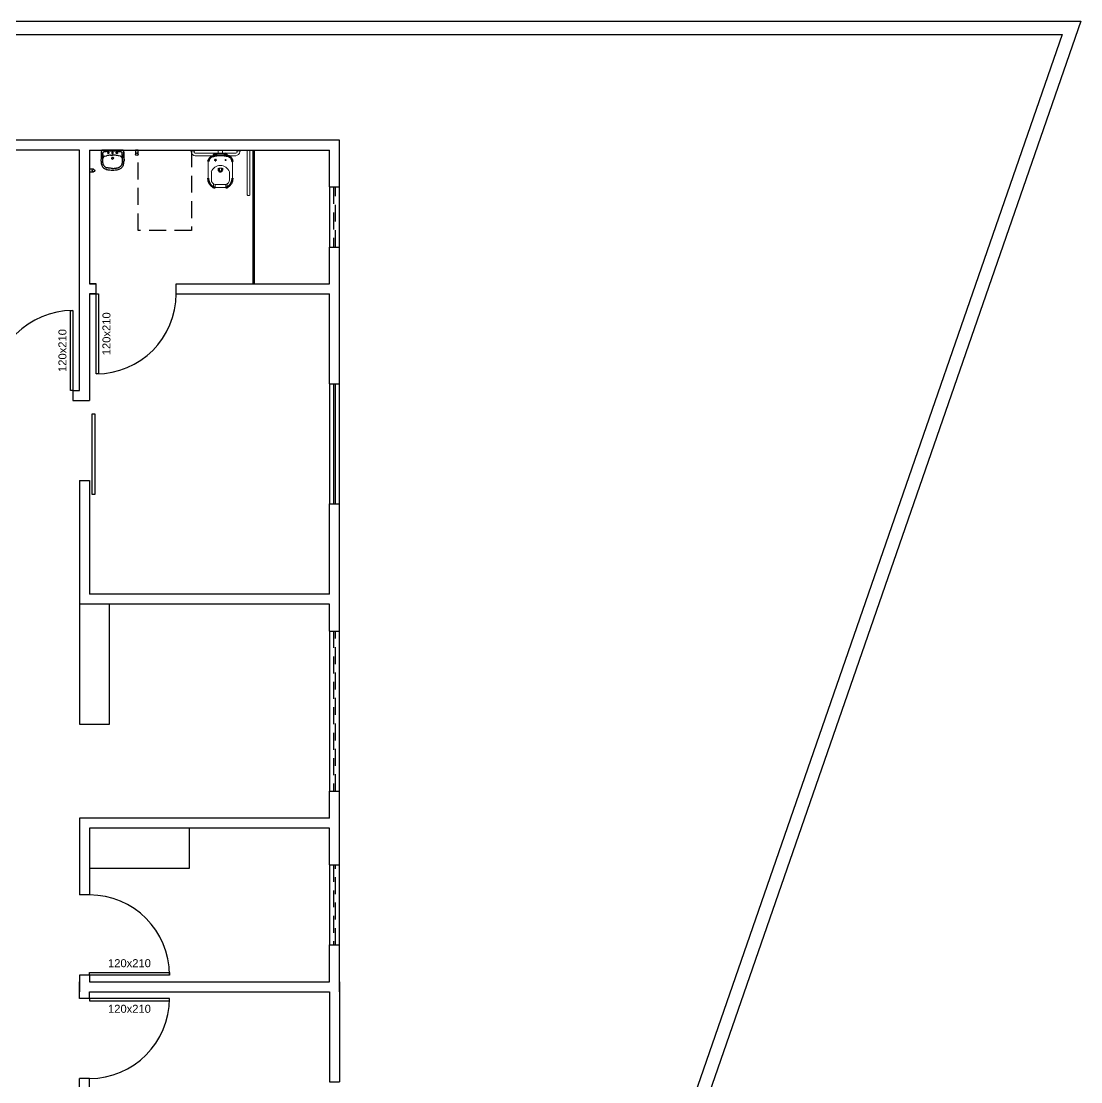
# Model space of a CAD drawing. Header units: centimetres. Extents: x 45464 to 685867, y 12828 to 16690.
# Drawn here: x 684278 to 685867, y 15101 to 16690 of the extents above; entities that cross this region are included whole.
import ezdxf
from ezdxf.enums import TextEntityAlignment as Align

# ---------------------------------------------------------------- set-up
doc = ezdxf.new("R2010")
doc.units = ezdxf.units.CM
doc.header["$LTSCALE"] = 4
doc.linetypes.add('DASHED2', pattern=[9.525, 6.35, -3.175])
for name, color, linetype in [('0.1', 1, 'Continuous'), ('0.2', 2, 'Continuous'), ('0.4', 4, 'Continuous'), ('0.6', 6, 'Continuous'), ('02-CONT', 2, 'Continuous'), ('08', 8, 'Continuous'), ('PDF1_PH - Metal', 253, 'Continuous'), ('PROJEÇÕES', 1, 'DASHED2')]:
    doc.layers.add(name, color=color, linetype=linetype)
doc.styles.add('2mm 1-50', font='arial.ttf', dxfattribs={"height": 0.1})

# ---------------------------------------------------------------- blocks, each defined once
blk = doc.blocks.new('1_00e-flat-39-flat-1')
at = {"color": 1}
blk.add_arc((34.1, -62.7), 120, 90, 180, dxfattribs=at)
at = {"layer": '02-CONT'}
blk.add_lwpolyline([(34.1, -62.7), (30.5, -62.7), (30.5, 57.3), (34.1, 57.3)], close=True, dxfattribs=at)
blk = doc.blocks.new('1_00e-flat-38-flat-1')
at = {"color": 1}
blk.add_arc((-62.7, -34.1), 120, 0, 90, dxfattribs=at)
at = {"layer": '02-CONT'}
blk.add_lwpolyline([(-62.7, -34.1), (-62.7, -30.5), (57.3, -30.5), (57.3, -34.1)], close=True, dxfattribs=at)
blk = doc.blocks.new('1_00e-flat-37-flat-1')
at = {"color": 1}
blk.add_arc((-62.7, 34.1), 120, 270, 0, dxfattribs=at)
at = {"layer": '02-CONT'}
blk.add_lwpolyline([(-62.7, 34.1), (-62.7, 30.5), (57.3, 30.5), (57.3, 34.1)], close=True, dxfattribs=at)
blk = doc.blocks.new('Barra 3-flat-11-flat-1')
at = {"layer": 'PDF1_PH - Metal', "lineweight": 9}
for points in [[(-19064.8, 25386.6), (-19071.5, 25386.6), (-19071.5, 25385.8), (-19064.8, 25385.8)], [(-18995.8, 25386.6), (-19002.6, 25386.6), (-19002.6, 25385.8), (-18995.8, 25385.8)]]:
    blk.add_lwpolyline(points, close=True, dxfattribs=at)
for points in [[(-19070.3, 25384.5), (-19070.3, 25385.8)], [(-19066, 25384.5), (-19066, 25385.8)], [(-19001.3, 25384.5), (-19001.3, 25385.8)], [(-18997.1, 25384.5), (-18997.1, 25385.8)], [(-19003.4, 25382.4), (-19064.4, 25382.4)], [(-19003.4, 25378.6), (-19064.4, 25378.6)]]:
    blk.add_lwpolyline(points, dxfattribs=at)
for centre, radius, start, end in [((-19064.1, 25384.7), 6.14, 182.0523, 269.9639), ((-19063.8, 25384.6), 2.26, 181.8185, 255.4984), ((-19004, 25385.6), 6.99, 272.8701, 351.3064), ((-19003.6, 25384.7), 2.27, 273.7764, 356.2265)]:
    blk.add_arc(centre, radius, start, end, dxfattribs=at)
blk = doc.blocks.new('bacia sanit-flat-7-flat-1')
at = {"layer": 'PDF1_PH - Metal', "lineweight": 9}
for points in [[(24428.9, -16643.3), (24428.9, -16638.2)], [(24435.7, -16643.3), (24435.7, -16638.2)], [(24414.1, -16680.1), (24414.1, -16655.1)], [(24425.3, -16643.3), (24425.6, -16643.3), (24439.1, -16643.3), (24439.9, -16643.3)], [(24426.8, -16644.5), (24426.8, -16644.5), (24426.8, -16645), (24426.8, -16645.4), (24426.8, -16645.8), (24432.3, -16645.8), (24437.8, -16645.8), (24437.8, -16645.4), (24437.8, -16645), (24437.8, -16644.5)], [(24437.4, -16644.1), (24437, -16644.1), (24436.6, -16644.1), (24428.1, -16644.1), (24427.7, -16644.1), (24427.2, -16644.1)], [(24450.5, -16655.1), (24450.5, -16680.1)], [(24418.8, -16682.6), (24418.8, -16682.2), (24418.8, -16681.8), (24418.8, -16681.3), (24418.8, -16680.5), (24418.8, -16672), (24418.8, -16671.6), (24418.8, -16671.2), (24418.8, -16670.8), (24418.8, -16670.3)], [(24429.8, -16665.7), (24429.8, -16665.3), (24429.8, -16664.8), (24430.2, -16664.8), (24430.6, -16664.8), (24431.1, -16664.8), (24431.5, -16664.8), (24431.9, -16664.8), (24432.3, -16664.8), (24432.7, -16664.8), (24433.2, -16664.8), (24433.6, -16664.8), (24434, -16664.8), (24434.4, -16664.8), (24434.9, -16664.8), (24434.9, -16665.3), (24434.9, -16665.3)], [(24445.9, -16670.3), (24445.9, -16670.8), (24445.9, -16671.2), (24445.9, -16671.6), (24445.9, -16672), (24445.9, -16680.5), (24445.9, -16680.9), (24445.9, -16681.3), (24445.9, -16681.8), (24445.9, -16682.2), (24445.9, -16682.6)], [(24422.2, -16693.7), (24422.2, -16688.6)], [(24442.5, -16693.7), (24442.5, -16688.6)], [(24424.3, -16689.4), (24424.3, -16693.6), (24424.3, -16694)], [(24429.4, -16689.4), (24428.9, -16689.4), (24428.5, -16689.4), (24428.1, -16689.4), (24427.7, -16689.4), (24427.2, -16689.4), (24426.8, -16689.4), (24426.4, -16689.4), (24426, -16689.4), (24425.6, -16689.4), (24425.1, -16689.4), (24424.7, -16689.4), (24424.3, -16689.4)], [(24424.3, -16689.4), (24424.3, -16693.6), (24424.3, -16694)], [(24440.4, -16694), (24439.9, -16694), (24439.5, -16694), (24439.1, -16694), (24438.7, -16694), (24438.2, -16694), (24437.8, -16694), (24437.4, -16694), (24437, -16694), (24436.6, -16694), (24436.1, -16694), (24435.7, -16694), (24435.3, -16694), (24434.9, -16694), (24434.4, -16694), (24434, -16694), (24433.6, -16694), (24433.2, -16694), (24432.7, -16694), (24432.3, -16694), (24431.9, -16694), (24431.5, -16694), (24431.1, -16694), (24430.6, -16694), (24430.2, -16694), (24429.8, -16694), (24429.4, -16694), (24428.9, -16694), (24428.5, -16694), (24428.1, -16694), (24427.7, -16694), (24427.2, -16694), (24426.8, -16694), (24426.4, -16694), (24426, -16694), (24425.6, -16694), (24425.1, -16694), (24424.7, -16694), (24424.3, -16694)], [(24435.7, -16689.4), (24435.3, -16689.4), (24434.9, -16689.4), (24434.4, -16689.4), (24434, -16689.4), (24433.6, -16689.4), (24433.2, -16689.4), (24432.7, -16689.4), (24432.3, -16689.4), (24431.9, -16689.4), (24431.5, -16689.4), (24431.1, -16689.4), (24430.6, -16689.4), (24430.2, -16689.4), (24429.4, -16689.4)], [(24440.4, -16689.4), (24439.9, -16689.4), (24439.5, -16689.4), (24439.1, -16689.4), (24438.7, -16689.4), (24438.2, -16689.4), (24437.8, -16689.4), (24437.4, -16689.4), (24437, -16689.4), (24436.6, -16689.4), (24436.1, -16689.4), (24435.7, -16689.4)], [(24440.4, -16689.4), (24440.4, -16693.6), (24440.4, -16694)]]:
    blk.add_lwpolyline(points, dxfattribs=at)
at = {"layer": 'PDF1_PH - Metal', "lineweight": 211}
blk.add_lwpolyline([(24432.3, -16670.3), (24432.3, -16670.3), (24432.3, -16670.3)], dxfattribs=at)
for points in [[(24424.3, -16694, -0.086524), (24421.5, -16693.5, -0.264906), (24414.1, -16680.1)], [(24440.4, -16694, 0.086524), (24443.1, -16693.5, 0.264906), (24450.5, -16680.1)]]:
    blk.add_lwpolyline(points, format="xyb", dxfattribs=at)
blk.add_circle((24424.9, -16652.8), 0.635, dxfattribs=at)
at = {"layer": 'PDF1_PH - Metal', "lineweight": 9}
blk.add_circle((24440.2, -16652.8), 0.635, dxfattribs=at)
at = {"layer": 'PDF1_PH - Metal', "lineweight": 211}
for centre, radius, start, end in [((24424.4, -16656.6), 10.3, 114.627, 171.8049), ((24429, -16673.4), 27.6, 94.427, 108.8013), ((24425.4, -16646.3), 3.02, 87.2926, 184.2593), ((24436.5, -16672), 26.2, 71.0139, 87.0973), ((24439.1, -16646.3), 3.16, 358.1661, 74.6032), ((24441.7, -16655.4), 8.83, 0.3217, 67.8056), ((23393.8, -16666.6), 1036, 359.9217, 0.0783), ((24432.3, -16667.8), 2.55, 185.8679, 354.1321), ((25678.1, -16666.6), 1243.2, 179.9347, 180.0653)]:
    blk.add_arc(centre, radius, start, end, dxfattribs=at)
at = {"layer": 'PDF1_PH - Metal', "lineweight": 9}
for centre, radius, start, end in [((24427.2, -16644.5), 0.423, 90, 180), ((24437.4, -16644.5), 0.423, 360, 90), ((24432.3, -16675.5), 14.5, 20.9822, 159.0178), ((24425.6, -16682.7), 6.82, 179.3561, 258.828), ((24439, -16682.7), 6.82, 281.172, 0.6439)]:
    blk.add_arc(centre, radius, start, end, dxfattribs=at)
blk = doc.blocks.new('L.51_P-flat-9-flat-1')
at = {"layer": '08'}
for p, q in [((-16, 0), (-15.9, 0)), ((15.9, 0), (-15.9, 0)), ((16, 0), (15.9, 0)), ((-16.8, -2.3), (-16.8, -2.3)), ((-16.6, -0.6), (-16.6, -0.6)), ((-16.6, -0.6), (-16.6, -0.7)), ((-14.6, -11), (-14.6, -10.2)), ((-14.6, -11.9), (-14.6, -12.2)), ((-14.4, -6.1), (-14.3, -4.1)), ((-14.4, -6.1), (-14.3, -4.1)), ((-14.4, -6.1), (-14.4, -6.1)), ((-12.1, -8.9), (-9, -8.2)), ((-10.3, -1.8), (-10.3, -1.8)), ((0, -0.8), (0, -0.8)), ((12.1, -8.9), (9, -8.2)), ((10.3, -1.8), (10.3, -1.8)), ((14.4, -6.1), (14.3, -4.1)), ((14.4, -6.1), (14.3, -4.1)), ((14.4, -6.1), (14.4, -6.1)), ((14.6, -11), (14.6, -10.2)), ((14.6, -11.9), (14.6, -12.2)), ((16.6, -0.6), (16.6, -0.6)), ((16.6, -0.7), (16.6, -0.6)), ((16.8, -2.3), (16.8, -2.3)), ((-17.2, -16.6), (-17.2, -16.6)), ((-13.8, -21.1), (-13.8, -21.1)), ((13.8, -21.1), (13.8, -21.1)), ((17.2, -16.6), (17.2, -16.6))]:
    blk.add_line(p, q, dxfattribs=at)
for points in [[(-16, 0), (-16, 0, 0.380329), (-16.6, -0.6)], [(16.6, -0.6), (16.6, -0.6, 0.380301), (16, 0)], [(-16.8, -2.3, 0.006011), (-16.9, -4.1, 0.005348), (-17.1, -6.8, 0.004521), (-17.2, -12.1, 0.006524), (-17.3, -14.4, 0.013546), (-17.2, -16.6)], [(-16.8, -2.3, 0.00678), (-16.9, -3.9, 0.004564), (-17, -5.7, 0.002524), (-17.1, -7.5, 0.004352), (-17.2, -12.1, 0.006501), (-17.3, -14.4, 0.013543), (-17.2, -16.6)], [(-16.6, -0.7), (-16.6, -0.7, 0.007418), (-16.8, -2.3)], [(-14.6, -11, 0.005207), (-14.6, -9.8, -0.005375), (-14.6, -9.2, -0.00664), (-14.6, -8.6, -0.004375), (-14.6, -7.9, -0.001156), (-14.5, -6.7, 0.003092), (-14.4, -6.1)], [(-14.4, -6.1, -0.002091), (-14.5, -6.5, -0.001464), (-14.5, -7.6, 0.004115), (-14.6, -8.4, 0.007251), (-14.6, -9.2)], [(-14.6, -9.2, 0.00474), (-14.6, -9.5, 0.002257), (-14.6, -9.8, -0.000797), (-14.6, -10.2)], [(-14.6, -11.6), (-14.6, -11.6, -0.000884), (-14.6, -11)], [(-14.6, -11.6, 0.048484), (-14.6, -11.6, 0.048279), (-14.6, -11.6, 0.084885), (-14.6, -11.6, 0.141909), (-14.5, -11.6, 0.057696), (-14.5, -11.6, 0.043541), (-14.5, -11.6, 0.040045), (-14.5, -11.6, 0.034229), (-14.5, -11.6, 0.023292), (-14.5, -11.6, 0.016532), (-14.5, -11.6, 0.014864), (-14.5, -11.5, 0.018599), (-14.5, -11.5, 0.010502), (-14.5, -11.5)], [(-14.6, -11.7), (-14.6, -11.7, 0.021484), (-14.6, -11.6)], [(-14.6, -11.6, 0.041118), (-14.6, -11.6, 0.033041), (-14.6, -11.6, 0.026349), (-14.6, -11.6, 0.020575), (-14.6, -11.6, 0.016329), (-14.6, -11.6, 0.013256), (-14.6, -11.6, 0.016526), (-14.6, -11.6, 0.01256), (-14.6, -11.6, 0.007787), (-14.6, -11.7)], [(-14.6, -11.6, 0.032299), (-14.6, -11.6, 0.039418), (-14.6, -11.6, 0.046129), (-14.6, -11.6, 0.058765), (-14.6, -11.6, 0.15242), (-14.6, -11.6, 0.058959), (-14.6, -11.6, 0.046419), (-14.6, -11.6, -0.005047), (-14.6, -11.6, -0.034816), (-14.6, -11.6, -0.004251), (-14.6, -11.6, 0.041022), (-14.6, -11.6)], [(-14.4, -18.6, -0.025995), (-14.6, -16.2, -0.0078), (-14.6, -15.4, -0.006638), (-14.6, -12.2)], [(-12.1, -8.9), (-12.1, -8.9, 0.307483), (-14.5, -11.5)], [(-14.3, -4.1), (-14.3, -4.1, -0.334834), (-12.9, -2.3)], [(-12.9, -2.3), (-12.9, -2.3, 0.332962), (-14.3, -4.1)], [(-14.3, -4.1), (-14.3, -4.1, -0.000631), (-14.3, -4.1)], [(-12.9, -2.3), (-12.9, -2.3, -0.047394), (-2.2, -0.8)], [(0, -0.8), (0, -0.8, 0.05776), (-12.9, -2.3)], [(-12.9, -2.3), (-12.9, -2.3, 0.000374), (-12.9, -2.3)], [(-2.9, -7.3, -0.012649), (-0.9, -7.2, -0.007226), (0, -7.2)], [(-2.2, -0.8), (-2.2, -0.8, -0.010006), (0, -0.8)], [(-0.8, -10.7), (-0.8, -10.7, 0.2534), (-1.4, -11.9)], [(-1.4, -12.1), (-1.4, -12.1, 0.381509), (0, -13.4)], [(0, -10.5), (0, -10.5, 0.124906), (-0.7, -10.7)], [(2.2, -0.8), (2.2, -0.8, 0.010006), (0, -0.8)], [(0, -0.8), (0, -0.8, -0.05776), (12.9, -2.3)], [(2.9, -7.3, 0.012649), (0.9, -7.2, 0.007226), (0, -7.2)], [(0, -10.5), (0, -10.5, -0.124906), (0.7, -10.7)], [(1.4, -12.1), (1.4, -12.1, -0.381509), (0, -13.4)], [(0.8, -10.7), (0.8, -10.7, -0.2534), (1.4, -11.9)], [(12.9, -2.3), (12.9, -2.3, 0.047394), (2.2, -0.8)], [(12.1, -8.9), (12.1, -8.9, -0.307483), (14.5, -11.5)], [(14.3, -4.1), (14.3, -4.1, 0.334834), (12.9, -2.3)], [(12.9, -2.3), (12.9, -2.3, -0.000374), (12.9, -2.3)], [(12.9, -2.3), (12.9, -2.3, -0.332966), (14.3, -4.1)], [(14.3, -4.1), (14.3, -4.1, 0.000631), (14.3, -4.1)], [(14.6, -11, -0.005207), (14.6, -9.8, 0.005375), (14.6, -9.2, 0.00664), (14.6, -8.6, 0.004375), (14.6, -7.9, 0.001156), (14.5, -6.7, -0.003092), (14.4, -6.1)], [(14.4, -6.1, 0.002091), (14.5, -6.5, 0.001464), (14.5, -7.6, -0.004115), (14.6, -8.4, -0.007251), (14.6, -9.2)], [(14.6, -12.2, -0.002269), (14.7, -13.8, -0.004998), (14.6, -15, -0.007991), (14.6, -16.2, -0.025422), (14.4, -18.6)], [(14.6, -11.6, -0.048484), (14.6, -11.6, -0.048279), (14.6, -11.6, -0.084885), (14.6, -11.6, -0.141909), (14.5, -11.6, -0.057696), (14.5, -11.6, -0.043541), (14.5, -11.6, -0.040045), (14.5, -11.6, -0.034229), (14.5, -11.6, -0.023292), (14.5, -11.6, -0.016532), (14.5, -11.6, -0.014864), (14.5, -11.5, -0.018599), (14.5, -11.5, -0.010502), (14.5, -11.5)], [(14.5, -11.5, -0.009681), (14.5, -11.5, -0.009978), (14.5, -11.5, -0.026851), (14.5, -11.5, -0.027298), (14.5, -11.5, -0.027498), (14.5, -11.5, -0.032168), (14.5, -11.5, -0.049163), (14.5, -11.5, -0.186923), (14.5, -11.5, -0.107041), (14.5, -11.5, -0.038487), (14.5, -11.5, -0.012498), (14.5, -11.5, 0.025241), (14.5, -11.5, 0.046033), (14.5, -11.5)], [(14.5, -11.5, -0.031436), (14.6, -11.5, -0.037384), (14.6, -11.5, -0.040471), (14.6, -11.5, -0.050709), (14.6, -11.5, -0.178998), (14.6, -11.5, -0.053532), (14.6, -11.5, -0.043329), (14.6, -11.5, -0.036196), (14.6, -11.5, -0.039168), (14.6, -11.5, 0.07472), (14.6, -11.5, -0.042333), (14.6, -11.5)], [(14.6, -9.2, -0.00474), (14.6, -9.5, -0.002257), (14.6, -9.8, 0.000797), (14.6, -10.2)], [(14.6, -11.6), (14.6, -11.6, 0.000884), (14.6, -11)], [(14.6, -11.5, -0.034945), (14.6, -11.5, -0.02698), (14.6, -11.5, -0.021593), (14.6, -11.5, -0.016954), (14.6, -11.5, -0.017111), (14.6, -11.5, -0.016189), (14.6, -11.5, -0.01233), (14.6, -11.6, -0.012048), (14.6, -11.6)], [(14.6, -11.7), (14.6, -11.7, -0.021484), (14.6, -11.6)], [(14.6, -11.6, -0.032299), (14.6, -11.6, -0.039418), (14.6, -11.6, -0.046129), (14.6, -11.6, -0.058765), (14.6, -11.6, -0.15242), (14.6, -11.6, -0.058959), (14.6, -11.6, -0.046419), (14.6, -11.6, 0.005047), (14.6, -11.6, 0.034816), (14.6, -11.6, 0.004251), (14.6, -11.6, -0.041022), (14.6, -11.6)], [(14.6, -11.6, -0.041118), (14.6, -11.6, -0.033041), (14.6, -11.6, -0.026349), (14.6, -11.6, -0.020575), (14.6, -11.6, -0.016329), (14.6, -11.6, -0.013256), (14.6, -11.6, -0.016526), (14.6, -11.6, -0.01256), (14.6, -11.6, -0.007787), (14.6, -11.7)], [(16.8, -2.3), (16.8, -2.3, 0.007612), (16.6, -0.7)], [(16.8, -2.3, -0.006011), (16.9, -4.1, -0.005348), (17.1, -6.8, -0.004521), (17.2, -12.1, -0.006524), (17.3, -14.4, -0.013546), (17.2, -16.6)], [(17.2, -16.6, 0.014577), (17.3, -14.4, 0.005049), (17.3, -13, 0.003057), (17.2, -11.2, 0.003579), (17.1, -6.6, 0.005839), (16.9, -3.9, 0.006773), (16.8, -2.3)], [(-17.2, -16.6, 0.021184), (-17, -18.8, 0.011263), (-16.8, -19.8)], [(-16.8, -19.8, 0.041222), (-16.1, -22.4, 0.064156), (-14.8, -24.9, 0.11159), (-11.9, -27.5, 0.047064), (-9.9, -28.4, 0.01722), (-8.9, -28.7, 0.01972), (-7.2, -29.1, 0.013523), (-5.6, -29.3, 0.009069), (-4, -29.5)], [(-13.8, -21.1, -0.022641), (-14.1, -19.9, -0.018458), (-14.4, -18.6)], [(-13.8, -21.1, 0.030827), (-13.4, -22.2, 0.09604), (-11.8, -24.4, 0.063195), (-10.4, -25.3, 0.034611), (-9.3, -25.9, 0.022848), (-8.3, -26.2)], [(-4.1, -26.9, -0.00807), (-5.4, -26.7, -0.011919), (-6.7, -26.5, -0.013199), (-7.8, -26.3, -0.008071), (-8.3, -26.2)], [(-3.2, -27), (-3.2, -27, -0.005718), (-4.1, -26.9)], [(-4, -29.5), (-4, -29.5, 0.024376), (0, -29.7)], [(0, -27.1), (0, -27.1, -0.019657), (-3.2, -27)], [(0, -27.1), (0, -27.1, 0.019657), (3.2, -27)], [(0, -29.7), (0, -29.7, 0.024234), (4, -29.5)], [(3.2, -27), (3.2, -27, 0.005718), (4.1, -26.9)], [(4, -29.5, 0.007611), (5.6, -29.3, 0.01342), (7.2, -29.1, 0.036993), (9.9, -28.4, 0.053243), (12.2, -27.3, 0.127567), (15.2, -24.2, 0.05263), (16.3, -21.9, 0.024865), (16.7, -20.3, 0.007061), (16.8, -19.8)], [(4.1, -26.9, 0.00807), (5.4, -26.7, 0.011919), (6.7, -26.5, 0.013199), (7.8, -26.3, 0.008071), (8.3, -26.2)], [(13.8, -21.1, -0.030827), (13.4, -22.2, -0.09604), (11.8, -24.4, -0.063195), (10.4, -25.3, -0.034611), (9.3, -25.9, -0.022848), (8.3, -26.2)], [(14.4, -18.6, -0.020568), (14.1, -20, -0.019806), (13.8, -21.1)], [(16.8, -19.8, 0.02367), (17.1, -17.6, 0.009145), (17.2, -16.6)]]:
    blk.add_lwpolyline(points, format="xyb", dxfattribs=at)
at = {"layer": '08', "ltscale": 27.502596}
for centre in [(-6.4, -3.8), (6.4, -3.8)]:
    blk.add_circle(centre, 1.22, dxfattribs=at)
at = {"layer": '08'}
for centre, radius, start, end in [((0.7, -51.2), 44, 94.616, 102.655), ((0, -3.9), 1.22, 90, 270), ((0, -3.9), 1.22, 270, 90), ((-0.7, -51.2), 44, 77.345, 85.384)]:
    blk.add_arc(centre, radius, start, end, dxfattribs=at)
for centre, major_axis, ratio, start_param, end_param in [((-11.4, -12), (3.15, -0.71), 0.999971, -3.008068, -2.93072), ((0, -12), (1.46, -0.13), 0.992499, -3.068984, -2.941317), ((0, -11.9), (1.44, -0.03), 0.991671, 2.111955, 2.157977), ((0, -11.9), (1.44, -0.06), 0.992169, 2.113744, 2.130367), ((0, -11.9), (-1.44, -0.03), 0.991671, -2.157977, -2.111955), ((0, -11.9), (-1.44, -0.06), 0.992169, -2.130367, -2.113744), ((0, -12), (-1.46, -0.13), 0.992499, 2.941317, 3.068984), ((15.2, -11.5), (0.538, -0.347), 0.98852, -2.558386, -2.421709), ((15.2, -11.5), (-0.48, -0.424), 0.993745, -0.721267, -0.591454), ((11.4, -12), (-3.15, -0.71), 0.999971, 2.93072, 3.008068)]:
    blk.add_ellipse(centre, major_axis=major_axis, ratio=ratio, start_param=start_param, end_param=end_param, dxfattribs=at)
blk = doc.blocks.new('1_00e-flat-15-flat-1')
at = {"color": 1}
blk.add_arc((-34.1, 62.7), 120, 270, 0, dxfattribs=at)
at = {"layer": '02-CONT'}
blk.add_lwpolyline([(-34.1, 62.7), (-30.5, 62.7), (-30.5, -57.3), (-34.1, -57.3)], close=True, dxfattribs=at)

msp = doc.modelspace()

# ---------------------------------------------------------------- linework, layer by layer
at = {"layer": '0.1'}
for p, q in [((684625.7, 16496.9), (684625.7, 16296.9)), ((684627.7, 16496.9), (684627.7, 16296.9))]:
    msp.add_line(p, q, dxfattribs=at)
at = {"layer": '0.1', "linetype": 'DASHED2'}
for p, q in [((684746.7, 16441.9), (684746.7, 16351.9)), ((684749.7, 16351.9), (684749.7, 16441.9)), ((684746.7, 15776.4), (684746.7, 15536.4)), ((684749.7, 15536.4), (684749.7, 15776.4)), ((684746.7, 15425.9), (684746.7, 15305.9)), ((684749.7, 15305.9), (684749.7, 15425.9))]:
    msp.add_line(p, q, dxfattribs=at)
at = {"layer": '0.2'}
for p, q in [((684740.7, 16146.9), (684740.7, 15966.9)), ((684746.7, 16146.9), (684746.7, 15966.9)), ((684749.7, 15966.9), (684749.7, 16146.9)), ((684755.7, 15966.9), (684755.7, 16146.9)), ((684365.7, 15816.9), (684365.7, 15636.9)), ((684410.7, 15636.9), (684410.7, 15816.9)), ((684365.7, 15636.9), (684410.7, 15636.9))]:
    msp.add_line(p, q, dxfattribs=at)
for points in [[(684384.4, 15981.5), (684389.4, 15981.5), (684389.4, 16101.5), (684384.4, 16101.5)], [(684530.7, 15420.9), (684530.7, 15480.9), (684380.7, 15480.9), (684380.7, 15420.9)]]:
    msp.add_lwpolyline(points, close=True, dxfattribs=at)
at = {"layer": '0.4'}
for points in [[(672504.2, 13700.9), (672484.6, 13700.8), (672866.5, 16690.4), (685866.9, 16690.4), (685029, 14274.1)], [(672507.3, 13720.9), (672884.1, 16670.4), (685838.8, 16670.4), (685014.8, 14294.1)]]:
    msp.add_lwpolyline(points, dxfattribs=at)
at = {"layer": '0.6'}
for p, q in [((684740.7, 16441.9), (684755.7, 16441.9)), ((684740.7, 16441.9), (684740.7, 16351.9)), ((684755.7, 16351.9), (684755.7, 16441.9)), ((684740.7, 16351.9), (684755.7, 16351.9)), ((684390.7, 16281.9), (684390.7, 16296.9)), ((684510.7, 16281.9), (684510.7, 16296.9)), ((684355.7, 16136.9), (684355.7, 16121.9)), ((684740.7, 16146.9), (684755.7, 16146.9)), ((684365.7, 16121.9), (684380.7, 16121.9)), ((684365.7, 16001.9), (684380.7, 16001.9)), ((684740.7, 15966.9), (684755.7, 15966.9)), ((684380.7, 15816.9), (684365.7, 15816.9)), ((684740.7, 15776.4), (684755.7, 15776.4)), ((684740.7, 15776.4), (684740.7, 15536.4)), ((684755.7, 15536.4), (684755.7, 15776.4)), ((684740.7, 15536.4), (684755.7, 15536.4)), ((684380.7, 15495.9), (684365.7, 15495.9)), ((684740.7, 15425.9), (684755.7, 15425.9)), ((684740.7, 15425.9), (684740.7, 15305.9)), ((684755.7, 15305.9), (684755.7, 15425.9)), ((684380.7, 15380.9), (684365.7, 15380.9)), ((684740.7, 15305.9), (684755.7, 15305.9)), ((684380.7, 15260.9), (684365.7, 15260.9)), ((684380.7, 15225.9), (684365.7, 15225.9)), ((684380.7, 15105.9), (684365.7, 15105.9)), ((684740.7, 15100.9), (684755.7, 15100.9))]:
    msp.add_line(p, q, dxfattribs=at)
for points in [[(684755.7, 16441.9), (684755.7, 16511.9), (684230.7, 16511.9)], [(684365.7, 16496.9), (684230.7, 16496.9)], [(684365.7, 16136.9), (684365.7, 16496.9)], [(684380.7, 16496.9), (684740.7, 16496.9)], [(684380.7, 16496.9), (684380.7, 16296.9), (684390.7, 16296.9)], [(684740.7, 16441.9), (684740.7, 16496.9)], [(684510.7, 16296.9), (684740.7, 16296.9), (684740.7, 16351.9)], [(684755.7, 16281.9), (684755.7, 16351.9)], [(684390.7, 16296.9), (684380.7, 16296.9)], [(684755.7, 16146.9), (684755.7, 16296.9)], [(684380.7, 16281.9), (684390.7, 16281.9)], [(684380.7, 16281.9), (684380.7, 16121.9)], [(684390.7, 16281.9), (684380.7, 16281.9), (684380.7, 16281.9)], [(684510.7, 16281.9), (684740.7, 16281.9)], [(684740.7, 16146.9), (684740.7, 16281.9)], [(684355.7, 16136.9), (684365.7, 16136.9)], [(684355.7, 16121.9), (684365.7, 16121.9)], [(684365.7, 16001.9), (684365.7, 15831.9)], [(684380.7, 16001.9), (684380.7, 15831.9)], [(684740.7, 15831.9), (684740.7, 15966.9)], [(684755.7, 15816.9), (684755.7, 15966.9)], [(684365.7, 15831.9), (684365.7, 15816.9)], [(684740.7, 15831.9), (684380.7, 15831.9)], [(684755.7, 15776.4), (684755.7, 15831.9)], [(684740.7, 15776.4), (684740.7, 15816.9), (684380.7, 15816.9), (684380.7, 15816.9)], [(684740.7, 15495.9), (684740.7, 15536.4)], [(684755.7, 15480.9), (684755.7, 15536.4)], [(684365.7, 15495.9), (684365.7, 15380.9)], [(684365.7, 15495.9), (684365.7, 15480.9)], [(684740.7, 15495.9), (684380.7, 15495.9)], [(684755.7, 15425.9), (684755.7, 15495.9)], [(684740.7, 15425.9), (684740.7, 15480.9), (684380.7, 15480.9), (684380.7, 15380.9)], [(684740.7, 15250.9), (684740.7, 15305.9)], [(684755.7, 15235.9), (684755.7, 15305.9)], [(684365.7, 15260.9), (684365.7, 15235.9)], [(684380.7, 15260.9), (684380.7, 15250.9)], [(684365.7, 15225.9), (684365.7, 15250.9)], [(684380.7, 15250.9), (684740.7, 15250.9)], [(684755.7, 15250.9), (684755.7, 15100.9)], [(684380.7, 15225.9), (684380.7, 15235.9), (684740.7, 15235.9), (684740.7, 15100.9)], [(684365.7, 14795.9), (684365.7, 15105.9)], [(684380.7, 14795.9), (684380.7, 15105.9)]]:
    msp.add_lwpolyline(points, dxfattribs=at)
at = {"layer": 'PDF1_PH - Metal'}
for points in [[(684453.6, 16490.9), (684453.6, 16496.9), (684449.6, 16496.9), (684449.6, 16490.9)], [(684386.7, 16468.4), (684380.7, 16468.4), (684380.7, 16464.4), (684386.7, 16464.4)]]:
    msp.add_lwpolyline(points, dxfattribs=at)
at = {"layer": 'PDF1_PH - Metal', "lineweight": 9}
for points in [[(684617.3, 16430), (684617.3, 16496.9)], [(684621.1, 16430), (684621.1, 16496.9)]]:
    msp.add_lwpolyline(points, dxfattribs=at)
msp.add_lwpolyline([(684621.1, 16430, -0.176777), (684621, 16429.6, -0.043904), (684620.9, 16429.5, -0.042425), (684620.7, 16429.4, -0.033143), (684620.5, 16429.3, -0.033667), (684620.3, 16429.2, -0.038328), (684619.8, 16429.1, -0.068668), (684618.6, 16429.1, -0.032308), (684618.2, 16429.2, -0.033667), (684617.9, 16429.3, -0.032003), (684617.7, 16429.4, -0.096572), (684617.5, 16429.6, -0.164767), (684617.3, 16430)], format="xyb", dxfattribs=at)
at = {"layer": 'PDF1_PH - Metal'}
for centre in [(684451.6, 16490.9), (684386.7, 16466.4)]:
    msp.add_circle(centre, 2, dxfattribs=at)
at = {"layer": 'PROJEÇÕES', "color": 250}
msp.add_lwpolyline([(684533.6, 16496.9), (684533.6, 16376.9), (684453.6, 16376.9), (684453.6, 16496.9)], close=True, dxfattribs=at)

# ---------------------------------------------------------------- block references
at = {"layer": '0.6'}
for name, p in [('L.51_P-flat-9-flat-1', (684415.2, 16496.9)), ('Barra 3-flat-11-flat-1', (703603.4, -8889.8)), ('bacia sanit-flat-7-flat-1', (660144.6, 33135.1)), ('1_00e-flat-15-flat-1', (684424.8, 16219.2)), ('1_00e-flat-39-flat-1', (684321.6, 16199.6)), ('1_00e-flat-38-flat-1', (684443.4, 15295)), ('1_00e-flat-37-flat-1', (684443.4, 15191.8))]:
    msp.add_blockref(name, p, dxfattribs=at)

# ---------------------------------------------------------------- texts
at = {"layer": '02-CONT', "style": '2mm 1-50'}
for p in [(684406.1, 16221.9), (684340.1, 16196.8)]:
    msp.add_text('120x210', height=12, rotation=90, dxfattribs=at).set_placement(p, align=Align.MIDDLE_CENTER)
for p in [(684440.6, 15278.6), (684440.6, 15210.3)]:
    msp.add_text('120x210', height=12, dxfattribs=at).set_placement(p, align=Align.MIDDLE_CENTER)

doc.saveas('drawing.dxf')
